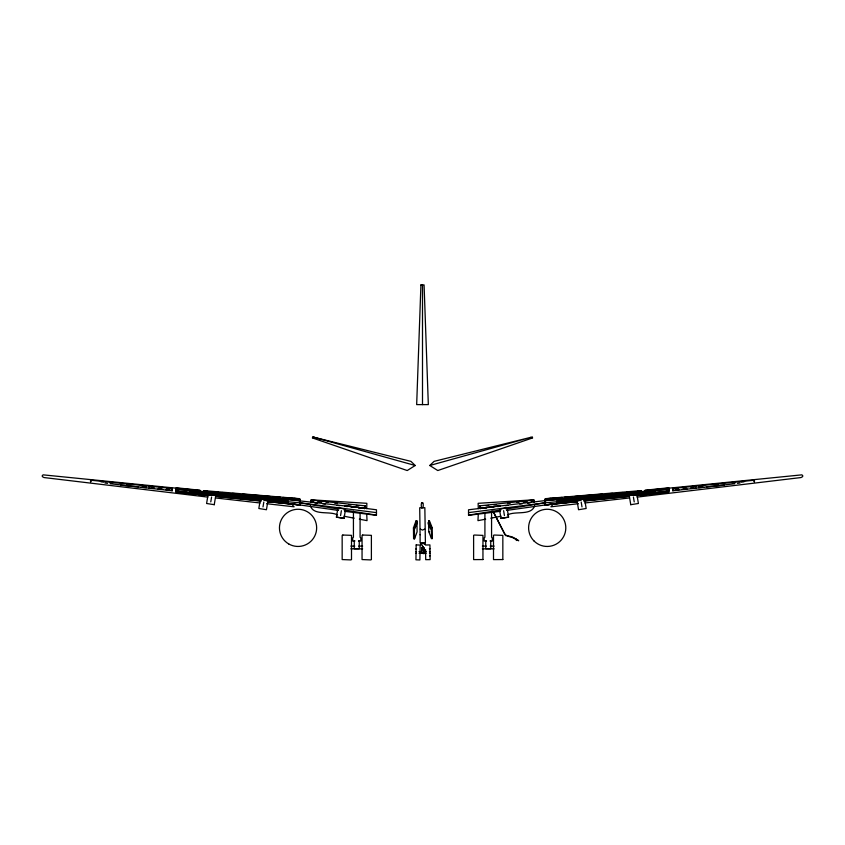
<?xml version="1.0" encoding="UTF-8"?>
<svg xmlns="http://www.w3.org/2000/svg" width="845" height="845" viewBox="0 0 845 845"><rect width="100%" height="100%" fill="white"/><g stroke="black" fill="none" stroke-linecap="round" stroke-linejoin="round"><path stroke-width="1.27" d="M110.146 483.71L172.137 490.797L172.222 490.184L172.222 488.473L90.626 480.203L90.711 482.03L90.552 480.816M422.5 404.607L422.5 284.923M479.611 506.979L480.404 508.774L479.622 505.87L533.924 499.986L533.797 501.307L531.22 501.56M734.854 483.71L672.863 490.797L672.778 490.184L672.778 488.473L754.374 480.203L754.289 482.03L754.448 480.816M424.95 544.55L424.961 542.712M90.542 481.618L90.626 480.203M645.062 490.227L668.638 487.787L668.617 489.044L623.378 493.564M641.091 491.23L641.006 490.618L641.091 491.23L641.006 490.618L545.902 498.634L545.912 500.039L545.965 499.247M424.57 544.064L422.827 543.261L421.137 544.117M365.378 506.493L364.596 508.774L365.378 505.87L311.076 499.986L310.854 502.469L311.266 500.694M311.203 500.789L311.076 499.986M311.203 501.022L311.266 500.409L311.203 501.307L313.78 501.56M203.909 491.23L203.972 490.618L299.098 498.634L299.088 500.039L299.035 499.247M365.315 507.106L365.378 505.87M299.088 500.039L299.098 498.634M120.603 483.762L120.677 483.065L120.603 483.678M176.362 487.787L176.299 489.656L176.362 487.787L199.938 490.227M584.761 499.965L655.224 492.825L655.319 491.853L556.844 500.768L556.844 502.648L581.011 500.324L556.844 501.708M149.058 486.604L149.142 485.991M176.362 488.135L176.278 488.759L180.207 488.811M120.698 484.544L120.603 485.157L120.687 484.544L120.603 485.157L138.643 486.942M225.119 494.61L225.203 493.998M300.007 500.113L300.091 499.501L300.007 504.972L338.518 510.443M172.137 490.258L172.222 489.646M172.222 488.473L172.137 490.797M208.123 494.198L206.602 503.493L214.25 504.676M210.785 501.919L211.577 497.029M214.239 504.74L215.76 495.455M260.165 500.346L258.834 508.489L266.46 509.736L267.981 500.441M263.006 506.915L263.809 502.025M337.546 510.169L336.405 517.161L344.031 518.407L345.362 510.264M340.577 515.577L341.38 510.686M422.416 548.437L421.592 552.45L422.954 552.778L424.348 552.419L423.44 548.426M478.291 508.637L478.143 503.314L532.445 499.891M422.87 508.025C424.655 500.842 419.785 500.673 421.655 508.046M413.448 527.914L416.004 520.932L416.944 520.932L417.092 531.843L414.536 538.825L413.596 538.825L413.448 527.914L414.388 527.914L416.944 520.932M422.363 546.683L423.408 546.514L422.532 546.778M552.419 505.13L550.919 506.799L578.36 503.715M534.674 505.69C531.431 516.147 515.123 510.549 507.475 514.985M533.924 499.986L534.146 502.469L534.082 501.856M429.788 465.5L434.055 461.37L532.403 436.928L429.788 465.5L437.784 470.538L532.646 437.9L530.523 437.404M637.193 495.624L641.366 494.99M312.555 499.891L366.857 503.314L366.709 508.637M422.775 502.976L421.581 502.87M415.212 465.5L407.216 470.538L312.354 437.9L314.477 437.404L415.212 465.5L410.945 461.37L312.597 436.928L314.477 437.404M425.5 545.014L429.925 544.919L430.126 559.633L425.7 559.665L425.563 549.535M505.468 535.381L512.165 536.86L518.724 540.747L515.07 538.413L516.886 540.557C513.918 536.205 506.968 537.6 504.497 533.649L492.846 511.119M637.141 495.445L647.365 493.818M584.93 499.891L668.564 490.639L641.091 495.223L668.722 492.16L668.701 489.033L666.187 489.593L668.691 489.329L668.722 488.41L664.793 488.811M485.664 519.179L477.964 520.647L478.291 513.95M490.797 518.186L501.053 516.221M500.62 508.922L505.954 508.046M499.638 510.264L500.969 518.407L508.584 517.087M500.969 518.407L508.595 517.161L507.454 510.169M630.75 504.676L638.397 503.493L636.876 494.198M468.531 515.133L500.937 509.926M506.113 509.091L544.993 502.838L655.224 492.825M641.091 495.223L668.775 491.061L668.701 489.033L544.909 500.61L544.909 499.501L544.993 500.113M506.482 510.443L551.489 504.095M737.463 483.351L740.083 482.981M554.088 503.747L557.985 503.219M561.883 502.701L564.471 502.342M641.091 492.001L544.993 500.599L468.531 509.788L468.531 515.323L500.06 511.362M468.531 512.63L544.993 502.838M480.33 508.162L499.986 505.69M484.09 508.31L486.551 508.003M491.463 507.38L493.924 507.074M497.599 506.609L500.06 506.303M577.6 501.138L544.993 504.972L544.993 500.599L550.264 500.303M584.117 500.367L599.77 498.518M486.097 505.754L488.663 505.458M493.797 504.877L496.364 504.581M507.908 503.261L510.475 502.976M505.31 505.711L507.929 505.416M519.728 504.095L522.347 503.8M527.597 503.208L530.216 502.912M584.898 502.976L629.324 497.98M637.172 497.103L801.007 477.552L802.665 476.612L802.75 475.661L801.894 474.848L662.881 488.78M675.43 488.811L677.996 488.537M683.119 487.987L685.686 487.713M690.819 487.153L693.375 486.878M516.654 502.31L519.115 502.057M524.016 501.55L526.467 501.286M647.766 490.575L651.696 490.174M577.557 501.603L544.993 504.972L577.462 501.687M584.064 500.927L627.043 496.469M636.148 495.529L668.722 492.16L668.701 489.033M715.335 484.618L717.923 484.354M583.958 501.022L629.398 496.406M715.345 484.66L717.933 484.407M674.152 490.132L679.306 489.625M681.883 489.371L687.038 488.864M690.904 488.473L696.058 487.966M698.635 487.713L703.79 487.206M706.357 486.942L724.397 485.157L724.313 484.544M584.93 499.944L641.091 494.367M644.936 490.533L651.347 489.91M653.903 489.656L659.037 489.16M523.488 502.3L527.354 501.93M732.235 482.939L734.854 482.685M741.382 482.062L744.001 481.819M627.18 493.839L629.715 493.607M637.299 492.91L639.823 492.677M609.372 495.529L612.002 495.297M549.778 498.92L552.313 498.708M558.651 498.159L562.464 497.832M568.801 497.293L571.347 497.071M589.292 495.55L591.88 495.339M598.355 494.8L602.242 494.473M608.717 493.934L612.604 493.607M619.079 493.068L622.955 492.751M629.43 492.212L632.028 491.991M561.883 497.504L544.993 498.877L550.824 498.455M564.471 497.293L572.266 496.659M574.864 496.448L581.36 495.92M585.258 495.603L591.743 495.075M595.64 494.758L602.136 494.23M606.034 493.913L612.519 493.395M616.417 493.079L622.913 492.55M626.81 492.234L631.997 491.811M637.193 491.389L641.091 490.913M420.324 529.118L422.5 530.09L424.676 529.118M428.605 520.763L429.418 520.752L432.165 527.66L432.323 538.561L431.51 538.582L428.764 531.674L428.605 520.763L431.362 527.671L431.51 538.582M431.362 527.671L432.165 527.66M428.764 531.674L429.566 531.653M421.423 545.131L422.268 545.12M421.454 547.898L424.211 547.856M415.793 548.975L416.374 548.975M429.397 548.754L429.978 548.754M415.825 551.637L416.405 551.637M419.046 551.595L421.676 551.563L421.634 547.93M424.095 551.531L426.229 551.5M429.44 551.447L430.01 551.447M415.856 553.306L416.427 553.295M419.067 553.264L426.25 553.158M429.461 553.116L430.031 553.105M429.492 555.809L430.073 555.799M350.855 546.102L354.784 546.102M358.702 546.102L362.632 546.102M482.368 546.102L486.297 546.102M490.216 546.102L494.145 546.102M350.855 548.849L362.632 548.849M482.368 548.849L494.145 548.849M207.859 495.445L176.278 492.16L176.299 489.033L300.091 500.61M294.736 500.303L364.67 508.162M288.156 501.708L263.989 500.324L288.156 502.648L288.156 500.768L189.681 491.853L189.776 492.825L260.239 499.965M189.776 492.825L300.007 502.838L376.469 512.63M413.68 528.664L414.715 528.875L416.553 524.523L416.965 522.685L416.025 522.453M294.176 498.455L300.007 498.877L283.117 497.504M207.807 491.389L203.909 490.913M213.003 491.811L218.19 492.234M222.087 492.55L228.583 493.079M232.481 493.395L238.966 493.913M242.864 494.23L249.359 494.758M253.257 495.075L259.742 495.603M263.64 495.92L270.136 496.448M272.734 496.659L280.529 497.293M212.972 491.991L215.57 492.212M222.045 492.751L225.921 493.068M232.396 493.607L236.283 493.934M242.758 494.473L246.645 494.8M253.12 495.339L255.708 495.55M273.653 497.071L276.199 497.293M282.536 497.832L286.349 498.159M292.687 498.708L295.222 498.92M232.998 495.297L235.628 495.529M203.909 492.001L300.007 500.599M221.622 493.564L176.299 489.033L176.225 491.061L207.807 495.624M205.177 492.677L207.701 492.91M215.285 493.607L217.82 493.839M317.646 501.93L321.512 502.3M100.999 481.819L103.618 482.062M110.146 482.685L112.765 482.939M182.119 488.78L43.106 474.848L42.25 475.661L42.334 476.612L43.993 477.552L207.828 497.103M185.963 489.16L191.097 489.656M193.653 489.91L200.064 490.533M141.21 487.206L146.365 487.713M148.942 487.966L154.096 488.473M157.962 488.864L163.117 489.371M165.694 489.625L170.848 490.132M203.909 494.367L260.07 499.944M127.067 484.407L129.655 484.66M127.077 484.354L129.665 484.618M215.602 496.406L261.042 501.022M267.538 501.687L300.007 504.972L293.511 504.095M318.533 501.286L320.984 501.55M325.885 502.057L328.346 502.31M193.304 490.174L197.234 490.575M208.852 495.529L176.278 492.16L176.278 489.033L176.278 492.16L203.634 494.99M217.957 496.469L260.936 500.927M267.442 501.603L300.007 504.972L267.4 501.138M151.625 486.878L154.181 487.153M159.314 487.713L161.881 487.987M167.004 488.537L169.57 488.811M260.07 499.891L176.436 490.639L203.909 495.223L197.635 493.818M314.784 502.912L317.403 503.208M322.653 503.8L325.272 504.095M337.07 505.416L339.69 505.711M215.676 497.98L260.102 502.976M266.64 503.715L294.081 506.799L292.581 505.13M334.525 502.976L337.092 503.261M348.636 504.581L351.203 504.877M356.337 505.458L358.903 505.754M245.23 498.518L260.883 500.367M344.94 506.303L347.401 506.609M351.076 507.074L353.537 507.38M358.449 508.003L360.91 508.31M344.94 511.362L376.469 515.323L376.469 509.788L345.003 505.69M280.529 502.342L283.117 502.701M287.015 503.219L290.912 503.747M104.917 482.981L107.537 483.351M300.007 502.838L338.887 509.091M344.063 509.926L376.469 515.133M339.046 508.046L344.38 508.922M336.416 517.087L344.042 518.334M337.525 514.985C329.877 510.549 313.569 516.147 310.326 505.69M343.947 516.221L354.203 518.186M359.336 519.179L367.036 520.647L366.709 513.95M429.429 524.365L428.975 522.453L428.035 522.685C427.897 525.146 433.58 534.177 430.105 525.579M505.585 535.624L493.406 511.669M431.911 537.547L432.323 538.561M633.423 497.029L634.215 501.919M629.24 495.455L630.761 504.74M584.835 500.346L586.166 508.489L578.54 509.736L577.019 500.441M581.191 502.025L581.994 506.915M503.62 510.686L504.423 515.577M724.397 483.762L724.313 483.139L724.397 483.678M672.778 488.473L672.863 490.797M672.778 489.646L672.863 490.258M754.374 480.203L754.458 481.618M619.797 493.998L619.881 494.61M695.857 485.991L695.942 486.604M668.638 488.135L668.722 488.759L668.638 487.787M545.902 498.634L545.912 500.039M533.797 501.307L533.734 500.409L533.797 501.022M479.622 505.87L479.685 507.106M420.567 542.765L420.63 544.613M424.042 547.898L424.127 553.686L421.708 553.221M416.004 520.932L416.036 523.361M414.388 527.914L414.536 538.825M754.374 480.372L754.374 481.006M641.091 493.649L641.091 496.469M491.568 511.278L491.568 537.262L492.286 537.79L492.286 541.096L490.015 540.958L490.734 540.958L490.734 548.743L485.748 548.743L485.748 540.958L486.509 540.958L484.196 541.096L484.196 537.79L484.914 537.262L484.914 512.577M360.086 512.577L360.086 537.262L360.804 537.79L360.804 541.096L358.491 540.958L359.252 540.958L359.252 548.743L354.266 548.743L354.266 540.958L354.984 540.958L352.714 541.096L352.714 537.79L353.432 537.262L353.432 511.278M203.909 493.649L203.909 496.469M90.626 480.372L90.626 481.006M420.926 284.923L416.669 404.607L428.33 404.607L424.074 284.923L420.926 284.923M420.081 534.769L420.123 542.807L425.405 542.733L424.845 507.697L419.712 507.771L420.081 534.769M203.972 491.473L203.909 492.096L203.994 491.484M264.844 495.688L264.781 496.311L264.844 495.688M422.521 546.25L423.25 546.979L422.521 546.25M342.859 535.033L342.162 535.381L342.162 559.559L350.749 559.918L351.499 559.612L351.499 535.339L342.859 535.033M362.748 535.033L362.051 535.381L362.051 559.559L370.638 559.918L371.388 559.612L371.388 535.339L362.748 535.033M482.949 559.559L473.612 559.612L473.612 535.339L474.362 535.033L482.949 535.381L482.949 559.559M502.838 559.559L493.501 559.612L493.501 535.339L494.251 535.033L502.838 535.381L502.838 559.559M416.173 544.919L415.941 559.802L419.891 559.96L420.155 545.057L416.173 544.919M702.406 485.938L698.53 486.34L702.406 485.959M146.47 486.35L142.594 485.959L146.47 486.34M668.701 489.656L668.606 488.716L668.701 489.656M641.091 492.096L641.028 491.473L641.091 492.096M580.219 496.311L580.156 495.688L580.219 496.311M479.685 507.591L479.622 506.493L479.685 507.591M288.758 543.969A18.601 18.601 0 0 0 316.653 527.861A18.601 18.601 0 0 0 288.758 511.753A18.601 18.601 0 0 0 288.758 543.969M534.051 541.011A18.601 18.601 0 0 0 565.168 532.677A18.601 18.601 0 0 0 542.384 509.894A18.601 18.601 0 0 0 534.051 541.011"/></g></svg>
